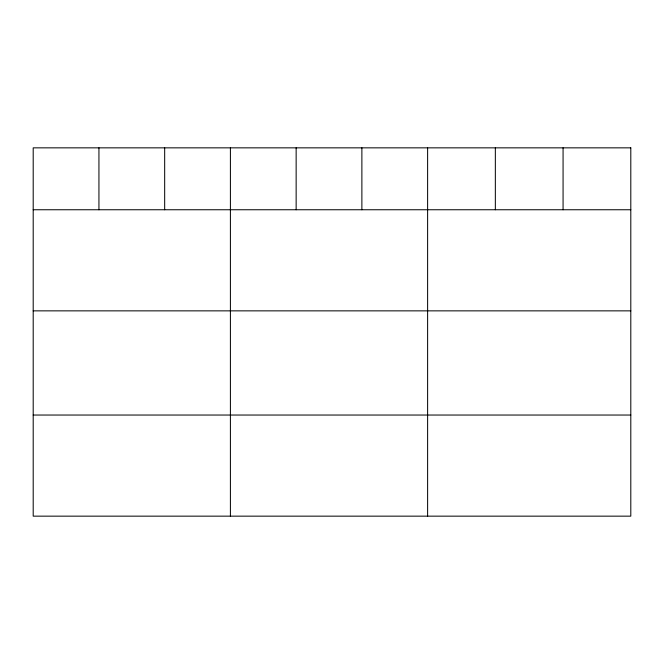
<?xml version="1.0" encoding="UTF-8"?>
<svg xmlns="http://www.w3.org/2000/svg" width="664" height="664" viewBox="0 0 664 664"><rect width="100%" height="100%" fill="white"/><g stroke="black" fill="none" stroke-linecap="round" stroke-linejoin="round"><path stroke-width="1" d="M33.2 209.749L630.8 209.749M33.2 310.86L630.8 310.86M33.2 415.041L630.8 415.041M563.072 147.848L563.072 209.749M495.344 147.848L495.344 209.749M427.616 147.848L427.616 516.152M361.88 147.848L361.88 209.749M296.144 147.848L296.144 209.749M230.408 147.848L230.408 516.152M164.672 147.848L164.672 209.749M98.936 147.848L98.936 209.749M630.8 147.848L33.2 147.848L33.2 516.152L630.8 516.152L630.8 147.848"/></g></svg>
